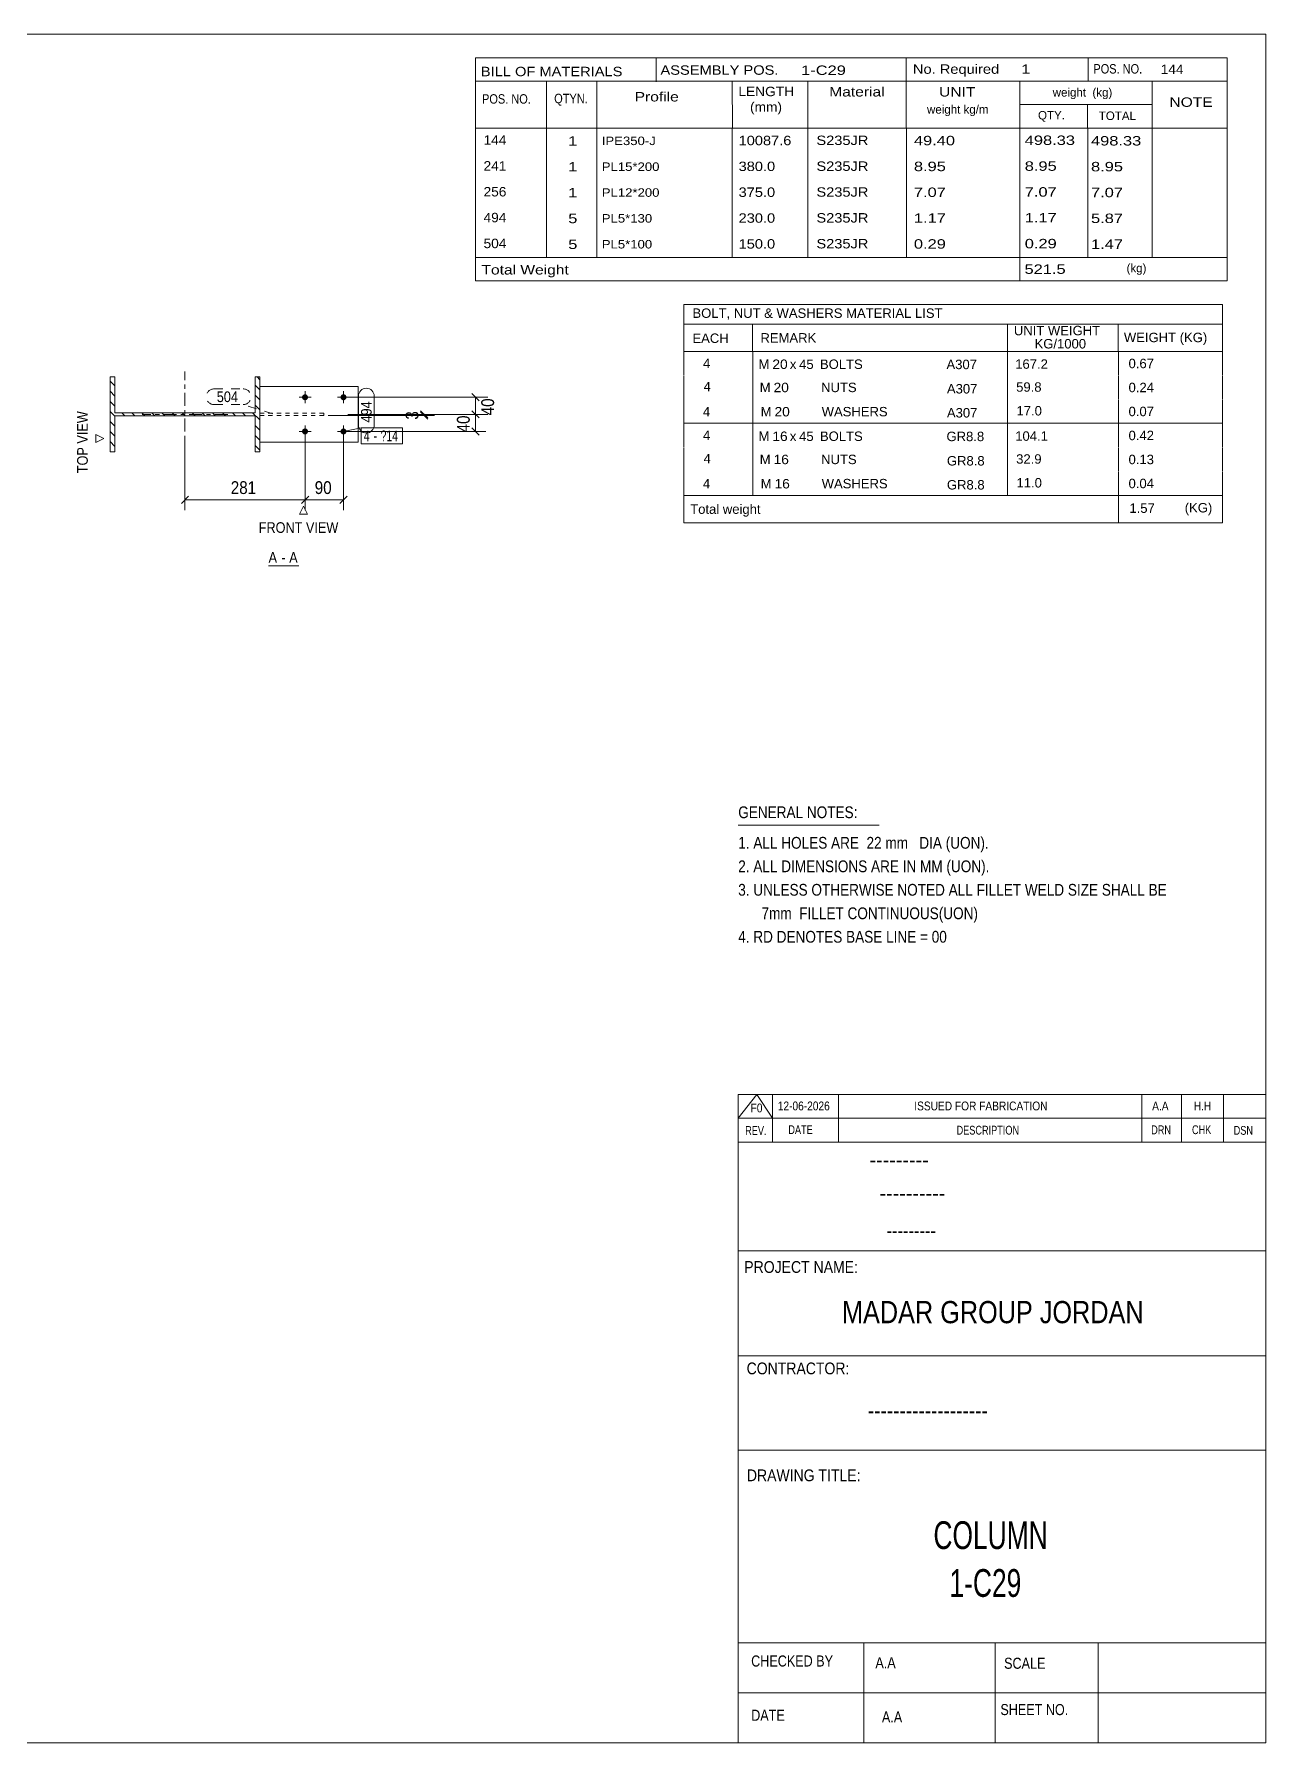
# Model space of a CAD drawing. Header units: millimetres. Extents: x 2 to 579, y 1 to 405.
# Drawn here: x 290.7 to 579, y 5 to 405 of the extents above; entities that cross this region are included whole.
import ezdxf

# ---------------------------------------------------------------- set-up
doc = ezdxf.new("R2010")
doc.units = ezdxf.units.MM
for name, pattern in [('XKITLINE00', [0]), ('XKITLINE01', [4, 1, -1, 1, -1]), ('XKITLINE02', [4, 2, -2]), ('XKITLINE03', [6, 3, -1, 1, -1])]:
    doc.linetypes.add(name, pattern=pattern)
for name, color, linetype, lineweight in [('Bolt', 3, 'Continuous', 0), ('BoltMark', 7, 'Continuous', 0), ('Dimensions', 7, 'Continuous', 0), ('DrawingSheet', 5, 'Continuous', 0), ('OtherObjectType', 7, 'Continuous', 0), ('Part', 2, 'Continuous', 0), ('PartMark', 7, 'Continuous', 0)]:
    doc.layers.add(name, color=color, linetype=linetype, lineweight=lineweight)
doc.styles.add('@ARIAL_UNICODE_MS_BOLD', font='ARIAL.TTF')
doc.styles.add('ARIAL', font='ARIAL.TTF')
doc.styles.add('ARIAL_NARROW', font='ARIALN.TTF')
doc.styles.add('COMIC_SANS_MS_BOLD', font='COMICBD.TTF')
doc.styles.add('SWIS721_EX_BT', font='ARIAL.TTF')
doc.styles.add('SWISSE', font='ARIAL.TTF')

# ---------------------------------------------------------------- blocks, each defined once
blk = doc.blocks.new('*A1')
at = {"layer": 'Part', "color": 7, "linetype": 'XKITLINE00', "lineweight": 0}
for p, q in [((343.5, 324.11), (342.86, 324.75)), ((309.6, 322.65), (308.5, 323.75)), ((309.6, 320.29), (308.5, 321.39)), ((343.5, 321.75), (342.4, 322.85)), ((343.5, 319.4), (342.4, 320.5)), ((309.6, 317.94), (308.5, 319.04)), ((309.6, 315.58), (308.5, 316.68)), ((311.88, 315.65), (311.18, 316.35)), ((314.24, 315.65), (313.54, 316.35)), ((316.6, 315.65), (315.9, 316.35)), ((318.96, 315.65), (318.26, 316.35)), ((321.31, 315.65), (320.61, 316.35)), ((323.67, 315.65), (322.97, 316.35)), ((326.03, 315.65), (325.33, 316.35)), ((328.38, 315.65), (327.68, 316.35)), ((330.74, 315.65), (330.04, 316.35)), ((333.1, 315.65), (332.4, 316.35)), ((335.46, 315.65), (334.76, 316.35)), ((337.81, 315.65), (337.11, 316.35)), ((340.17, 315.65), (339.47, 316.35)), ((343.5, 314.68), (341.83, 316.35)), ((343.5, 317.04), (342.4, 318.14)), ((309.6, 313.22), (308.5, 314.32)), ((343.5, 312.32), (342.4, 313.42)), ((309.6, 310.86), (308.5, 311.96)), ((309.6, 308.51), (308.5, 309.61)), ((343.5, 309.97), (342.4, 311.07)), ((343.5, 307.61), (342.4, 308.71)), ((308.5, 307.25), (308.5, 307.25)), ((308.5, 307.25), (308.5, 307.25))]:
    blk.add_line(p, q, dxfattribs=at)
blk = doc.blocks.new('*A42')
at = {"layer": 'Bolt'}
for points in [[(354.06, 319.3), (354.03, 319.3), (353.99, 319.31), (353.96, 319.31), (353.93, 319.32), (353.89, 319.33), (353.86, 319.34), (353.83, 319.35), (353.8, 319.37), (353.77, 319.38), (353.74, 319.4), (353.71, 319.42), (353.68, 319.44), (353.65, 319.46), (353.63, 319.48), (353.6, 319.51), (353.58, 319.53), (353.56, 319.56), (353.53, 319.58), (353.51, 319.61), (353.5, 319.64), (353.48, 319.67), (353.46, 319.7), (353.45, 319.73), (353.44, 319.76), (353.43, 319.8), (353.42, 319.83), (353.41, 319.86), (353.4, 319.9), (353.4, 319.93), (353.4, 319.97), (353.4, 320), (353.4, 320.03), (353.4, 320.07), (353.4, 320.1), (353.41, 320.14), (353.42, 320.17), (353.43, 320.2), (353.44, 320.24), (353.45, 320.27), (353.46, 320.3), (353.48, 320.33), (353.5, 320.36), (353.51, 320.39), (353.53, 320.42), (353.56, 320.44), (353.58, 320.47), (353.6, 320.49), (353.63, 320.52), (353.65, 320.54), (353.68, 320.56), (353.71, 320.58), (353.74, 320.6), (353.77, 320.62), (353.8, 320.63), (353.83, 320.65), (353.86, 320.66), (353.89, 320.67), (353.93, 320.68), (353.96, 320.69), (353.99, 320.69), (354.03, 320.7), (354.06, 320.7), (354.1, 320.7), (354.13, 320.7), (354.17, 320.7), (354.2, 320.69), (354.23, 320.69), (354.27, 320.68), (354.3, 320.67), (354.33, 320.66), (354.36, 320.65), (354.4, 320.63), (354.43, 320.62), (354.46, 320.6), (354.49, 320.58), (354.51, 320.56), (354.54, 320.54), (354.57, 320.52), (354.59, 320.49), (354.62, 320.47), (354.64, 320.44), (354.66, 320.42), (354.68, 320.39), (354.7, 320.36), (354.71, 320.33), (354.73, 320.3), (354.74, 320.27), (354.76, 320.24), (354.77, 320.2), (354.78, 320.17), (354.78, 320.14), (354.79, 320.1), (354.79, 320.07), (354.8, 320.03), (354.8, 320), (354.8, 319.97), (354.79, 319.93), (354.79, 319.9), (354.78, 319.86), (354.78, 319.83), (354.77, 319.8), (354.76, 319.76), (354.74, 319.73), (354.73, 319.7), (354.71, 319.67), (354.7, 319.64), (354.68, 319.61), (354.66, 319.58), (354.64, 319.56), (354.62, 319.53), (354.59, 319.51), (354.57, 319.48), (354.54, 319.46), (354.51, 319.44), (354.49, 319.42), (354.46, 319.4), (354.43, 319.38), (354.4, 319.37), (354.36, 319.35), (354.33, 319.34), (354.3, 319.33), (354.27, 319.32), (354.23, 319.31), (354.2, 319.31), (354.17, 319.3), (354.13, 319.3), (354.1, 319.3)], [(363.06, 319.3), (363.03, 319.3), (362.99, 319.31), (362.96, 319.31), (362.93, 319.32), (362.89, 319.33), (362.86, 319.34), (362.83, 319.35), (362.8, 319.37), (362.77, 319.38), (362.74, 319.4), (362.71, 319.42), (362.68, 319.44), (362.65, 319.46), (362.63, 319.48), (362.6, 319.51), (362.58, 319.53), (362.56, 319.56), (362.53, 319.58), (362.51, 319.61), (362.5, 319.64), (362.48, 319.67), (362.46, 319.7), (362.45, 319.73), (362.44, 319.76), (362.43, 319.8), (362.42, 319.83), (362.41, 319.86), (362.4, 319.9), (362.4, 319.93), (362.4, 319.97), (362.4, 320), (362.4, 320.03), (362.4, 320.07), (362.4, 320.1), (362.41, 320.14), (362.42, 320.17), (362.43, 320.2), (362.44, 320.24), (362.45, 320.27), (362.46, 320.3), (362.48, 320.33), (362.5, 320.36), (362.51, 320.39), (362.53, 320.42), (362.56, 320.44), (362.58, 320.47), (362.6, 320.49), (362.63, 320.52), (362.65, 320.54), (362.68, 320.56), (362.71, 320.58), (362.74, 320.6), (362.77, 320.62), (362.8, 320.63), (362.83, 320.65), (362.86, 320.66), (362.89, 320.67), (362.93, 320.68), (362.96, 320.69), (362.99, 320.69), (363.03, 320.7), (363.06, 320.7), (363.1, 320.7), (363.13, 320.7), (363.17, 320.7), (363.2, 320.69), (363.23, 320.69), (363.27, 320.68), (363.3, 320.67), (363.33, 320.66), (363.36, 320.65), (363.4, 320.63), (363.43, 320.62), (363.46, 320.6), (363.49, 320.58), (363.51, 320.56), (363.54, 320.54), (363.57, 320.52), (363.59, 320.49), (363.62, 320.47), (363.64, 320.44), (363.66, 320.42), (363.68, 320.39), (363.7, 320.36), (363.71, 320.33), (363.73, 320.3), (363.74, 320.27), (363.76, 320.24), (363.77, 320.2), (363.78, 320.17), (363.78, 320.14), (363.79, 320.1), (363.79, 320.07), (363.8, 320.03), (363.8, 320), (363.8, 319.97), (363.79, 319.93), (363.79, 319.9), (363.78, 319.86), (363.78, 319.83), (363.77, 319.8), (363.76, 319.76), (363.74, 319.73), (363.73, 319.7), (363.71, 319.67), (363.7, 319.64), (363.68, 319.61), (363.66, 319.58), (363.64, 319.56), (363.62, 319.53), (363.59, 319.51), (363.57, 319.48), (363.54, 319.46), (363.51, 319.44), (363.49, 319.42), (363.46, 319.4), (363.43, 319.38), (363.4, 319.37), (363.36, 319.35), (363.33, 319.34), (363.3, 319.33), (363.27, 319.32), (363.23, 319.31), (363.2, 319.31), (363.17, 319.3), (363.13, 319.3), (363.1, 319.3)], [(354.06, 311.3), (354.03, 311.3), (353.99, 311.31), (353.96, 311.31), (353.93, 311.32), (353.89, 311.33), (353.86, 311.34), (353.83, 311.35), (353.8, 311.37), (353.77, 311.38), (353.74, 311.4), (353.71, 311.42), (353.68, 311.44), (353.65, 311.46), (353.63, 311.48), (353.6, 311.51), (353.58, 311.53), (353.56, 311.56), (353.53, 311.58), (353.51, 311.61), (353.5, 311.64), (353.48, 311.67), (353.46, 311.7), (353.45, 311.73), (353.44, 311.76), (353.43, 311.8), (353.42, 311.83), (353.41, 311.86), (353.4, 311.9), (353.4, 311.93), (353.4, 311.97), (353.4, 312), (353.4, 312.03), (353.4, 312.07), (353.4, 312.1), (353.41, 312.14), (353.42, 312.17), (353.43, 312.2), (353.44, 312.24), (353.45, 312.27), (353.46, 312.3), (353.48, 312.33), (353.5, 312.36), (353.51, 312.39), (353.53, 312.42), (353.56, 312.44), (353.58, 312.47), (353.6, 312.49), (353.63, 312.52), (353.65, 312.54), (353.68, 312.56), (353.71, 312.58), (353.74, 312.6), (353.77, 312.62), (353.8, 312.63), (353.83, 312.65), (353.86, 312.66), (353.89, 312.67), (353.93, 312.68), (353.96, 312.69), (353.99, 312.69), (354.03, 312.7), (354.06, 312.7), (354.1, 312.7), (354.13, 312.7), (354.17, 312.7), (354.2, 312.69), (354.23, 312.69), (354.27, 312.68), (354.3, 312.67), (354.33, 312.66), (354.36, 312.65), (354.4, 312.63), (354.43, 312.62), (354.46, 312.6), (354.49, 312.58), (354.51, 312.56), (354.54, 312.54), (354.57, 312.52), (354.59, 312.49), (354.62, 312.47), (354.64, 312.44), (354.66, 312.42), (354.68, 312.39), (354.7, 312.36), (354.71, 312.33), (354.73, 312.3), (354.74, 312.27), (354.76, 312.24), (354.77, 312.2), (354.78, 312.17), (354.78, 312.14), (354.79, 312.1), (354.79, 312.07), (354.8, 312.03), (354.8, 312), (354.8, 311.97), (354.79, 311.93), (354.79, 311.9), (354.78, 311.86), (354.78, 311.83), (354.77, 311.8), (354.76, 311.76), (354.74, 311.73), (354.73, 311.7), (354.71, 311.67), (354.7, 311.64), (354.68, 311.61), (354.66, 311.58), (354.64, 311.56), (354.62, 311.53), (354.59, 311.51), (354.57, 311.48), (354.54, 311.46), (354.51, 311.44), (354.49, 311.42), (354.46, 311.4), (354.43, 311.38), (354.4, 311.37), (354.36, 311.35), (354.33, 311.34), (354.3, 311.33), (354.27, 311.32), (354.23, 311.31), (354.2, 311.31), (354.17, 311.3), (354.13, 311.3), (354.1, 311.3)], [(363.06, 311.3), (363.03, 311.3), (362.99, 311.31), (362.96, 311.31), (362.93, 311.32), (362.89, 311.33), (362.86, 311.34), (362.83, 311.35), (362.8, 311.37), (362.77, 311.38), (362.74, 311.4), (362.71, 311.42), (362.68, 311.44), (362.65, 311.46), (362.63, 311.48), (362.6, 311.51), (362.58, 311.53), (362.56, 311.56), (362.53, 311.58), (362.51, 311.61), (362.5, 311.64), (362.48, 311.67), (362.46, 311.7), (362.45, 311.73), (362.44, 311.76), (362.43, 311.8), (362.42, 311.83), (362.41, 311.86), (362.4, 311.9), (362.4, 311.93), (362.4, 311.97), (362.4, 312), (362.4, 312.03), (362.4, 312.07), (362.4, 312.1), (362.41, 312.14), (362.42, 312.17), (362.43, 312.2), (362.44, 312.24), (362.45, 312.27), (362.46, 312.3), (362.48, 312.33), (362.5, 312.36), (362.51, 312.39), (362.53, 312.42), (362.56, 312.44), (362.58, 312.47), (362.6, 312.49), (362.63, 312.52), (362.65, 312.54), (362.68, 312.56), (362.71, 312.58), (362.74, 312.6), (362.77, 312.62), (362.8, 312.63), (362.83, 312.65), (362.86, 312.66), (362.89, 312.67), (362.93, 312.68), (362.96, 312.69), (362.99, 312.69), (363.03, 312.7), (363.06, 312.7), (363.1, 312.7), (363.13, 312.7), (363.17, 312.7), (363.2, 312.69), (363.23, 312.69), (363.27, 312.68), (363.3, 312.67), (363.33, 312.66), (363.36, 312.65), (363.4, 312.63), (363.43, 312.62), (363.46, 312.6), (363.49, 312.58), (363.51, 312.56), (363.54, 312.54), (363.57, 312.52), (363.59, 312.49), (363.62, 312.47), (363.64, 312.44), (363.66, 312.42), (363.68, 312.39), (363.7, 312.36), (363.71, 312.33), (363.73, 312.3), (363.74, 312.27), (363.76, 312.24), (363.77, 312.2), (363.78, 312.17), (363.78, 312.14), (363.79, 312.1), (363.79, 312.07), (363.8, 312.03), (363.8, 312), (363.8, 311.97), (363.79, 311.93), (363.79, 311.9), (363.78, 311.86), (363.78, 311.83), (363.77, 311.8), (363.76, 311.76), (363.74, 311.73), (363.73, 311.7), (363.71, 311.67), (363.7, 311.64), (363.68, 311.61), (363.66, 311.58), (363.64, 311.56), (363.62, 311.53), (363.59, 311.51), (363.57, 311.48), (363.54, 311.46), (363.51, 311.44), (363.49, 311.42), (363.46, 311.4), (363.43, 311.38), (363.4, 311.37), (363.36, 311.35), (363.33, 311.34), (363.3, 311.33), (363.27, 311.32), (363.23, 311.31), (363.2, 311.31), (363.17, 311.3), (363.13, 311.3), (363.1, 311.3)]]:
    blk.add_hatch(color=3, dxfattribs=at).paths.add_polyline_path(points, flags=17)
at = {"layer": 'Bolt', "color": 3, "linetype": 'XKITLINE00', "lineweight": 0}
for p, q in [((355.5, 320), (352.7, 320)), ((354.1, 318.6), (354.1, 321.4)), ((364.5, 320), (361.7, 320)), ((363.1, 318.6), (363.1, 321.4)), ((355.5, 312), (352.7, 312)), ((354.1, 310.6), (354.1, 313.4)), ((364.5, 312), (361.7, 312)), ((363.1, 310.6), (363.1, 313.4))]:
    blk.add_line(p, q, dxfattribs=at)
blk = doc.blocks.new('*A43')
at = {"layer": 'Part', "color": 2, "linetype": 'XKITLINE00', "lineweight": 0}
for p, q in [((308.5, 307.25), (308.5, 324.75)), ((308.5, 324.75), (309.6, 324.75)), ((309.6, 324.75), (309.6, 316.35)), ((342.4, 316.35), (342.4, 324.75)), ((342.4, 324.75), (343.5, 324.75)), ((343.5, 324.75), (343.5, 307.25)), ((309.6, 316.35), (342.4, 316.35)), ((342.4, 315.65), (309.6, 315.65)), ((309.6, 315.65), (309.6, 307.25)), ((342.4, 307.25), (342.4, 315.65)), ((309.6, 307.25), (308.5, 307.25)), ((343.5, 307.25), (342.4, 307.25))]:
    blk.add_line(p, q, dxfattribs=at)
at = {"layer": 'Part', "color": 7, "linetype": 'XKITLINE03', "lineweight": 0}
for p, q in [((326, 306), (326, 326)), ((336, 316), (316, 316))]:
    blk.add_line(p, q, dxfattribs=at)
blk = doc.blocks.new('*A44')
at = {"layer": 'Part', "color": 2, "linetype": 'XKITLINE00', "lineweight": 0}
for p, q in [((366.5, 322.5), (343.5, 322.5)), ((366.5, 309.5), (366.5, 322.5)), ((343.5, 309.5), (366.5, 309.5))]:
    blk.add_line(p, q, dxfattribs=at)
at = {"layer": 'Part', "color": 7, "linetype": 'XKITLINE01', "lineweight": 0}
blk.add_line((343.5, 322.5), (343.5, 309.5), dxfattribs=at)
blk = doc.blocks.new('*A45')
at = {"layer": 'Part', "color": 7, "linetype": 'XKITLINE01', "lineweight": 0}
for p, q in [((358.5, 316.25), (343.5, 316.25)), ((343.5, 316.25), (343.5, 315.75)), ((358.5, 315.75), (358.5, 316.25)), ((343.5, 315.75), (358.5, 315.75))]:
    blk.add_line(p, q, dxfattribs=at)
blk = doc.blocks.new('*A46')
at = {"layer": 'DrawingSheet', "color": 5, "linetype": 'XKITLINE00', "lineweight": 0}
for p, q in [((579, 405), (5, 405)), ((5, 405), (5, 5)), ((579, 5), (579, 405)), ((5, 5), (579, 5))]:
    blk.add_line(p, q, dxfattribs=at)
at = {"layer": 'DrawingSheet', "color": 5, "style": 'ARIAL', "width": 0.85}
blk.add_text('Tekla structures', height=2, rotation=90, dxfattribs=at).set_placement((4.5, 5.5))
blk = doc.blocks.new('*A47')
at = {"layer": 'OtherObjectType', "color": 7, "linetype": 'XKITLINE00', "lineweight": 0}
for p, q in [((442.76, 341.75), (442.75, 330.75)), ((442.76, 341.75), (568.88, 341.75)), ((568.88, 341.75), (568.88, 330.75)), ((442.75, 337.1), (568.88, 337.1)), ((458.87, 337.11), (458.87, 330.75)), ((518.57, 337.11), (518.57, 330.75)), ((544.47, 337.09), (544.47, 330.75)), ((442.76, 330.72), (442.76, 325.22)), ((442.77, 330.75), (568.88, 330.75)), ((458.92, 330.75), (458.92, 325.13)), ((518.57, 330.75), (518.57, 325.13)), ((544.5, 330.75), (544.5, 325.25)), ((568.88, 330.75), (568.88, 325.25)), ((442.79, 325.13), (442.79, 319.52)), ((458.95, 325.13), (458.95, 319.51)), ((518.57, 325.13), (518.57, 319.51)), ((544.5, 325.13), (544.5, 319.63)), ((568.88, 325.13), (568.88, 319.63)), ((442.79, 319.5), (442.79, 313.93)), ((458.95, 319.51), (458.95, 313.89)), ((518.57, 319.51), (518.57, 313.89)), ((544.5, 319.51), (544.5, 313.9)), ((568.88, 319.51), (568.88, 313.9)), ((568.88, 313.9), (442.75, 313.93)), ((442.76, 313.86), (442.76, 308.36)), ((458.92, 313.89), (458.92, 308.27)), ((518.57, 313.89), (518.57, 308.27)), ((544.5, 313.89), (544.5, 308.39)), ((568.88, 313.89), (568.88, 308.39)), ((442.79, 308.27), (442.79, 302.66)), ((458.95, 308.27), (458.95, 302.66)), ((518.57, 308.27), (518.57, 302.66)), ((544.5, 308.27), (544.5, 302.77)), ((568.88, 308.27), (568.88, 302.77)), ((442.79, 302.64), (442.79, 297.07)), ((458.95, 302.65), (458.95, 297.04)), ((518.57, 302.66), (518.57, 297.04)), ((544.5, 302.65), (544.5, 297.05)), ((568.88, 302.65), (568.88, 297.04)), ((568.88, 297.04), (442.75, 297.07)), ((442.78, 297.04), (442.78, 290.63)), ((442.85, 297.03), (568.87, 297.04)), ((544.5, 297), (544.5, 290.59)), ((568.87, 297.01), (568.87, 290.59)), ((442.77, 290.59), (568.87, 290.59))]:
    blk.add_line(p, q, dxfattribs=at)
at = {"layer": 'OtherObjectType', "color": 7, "style": 'ARIAL_NARROW'}
for s, width, p in [('BOLT, NUT & WASHERS MATERIAL LIST', 1.211571, (444.79, 338.59)), ('UNIT WEIGHT', 1.211571, (520.03, 334.52)), ('EACH', 1.211571, (444.78, 332.72)), ('REMARK', 1.211571, (460.7, 332.81)), (' KG/1000', 1.211571, (524.02, 331.43)), ('WEIGHT (KG)', 1.211571, (545.78, 332.9)), ('4', 1.211571, (447.26, 326.85)), ('M', 1.211571, (460.26, 326.65)), ('20', 1.275, (463.5, 326.63)), ('x', 1.211571, (467.58, 326.63)), ('45', 1.211571, (469.76, 326.62)), ('BOLTS', 1.211571, (474.63, 326.64)), ('A307', 1.211571, (504.25, 326.59)), ('167.2', 1.211571, (520.34, 326.68)), ('0.67', 1.211571, (546.87, 326.81)), ('4', 1.211571, (447.4, 321.41)), ('M', 1.211571, (460.54, 321.21)), ('20', 1.275, (463.78, 321.19)), ('NUTS', 1.211571, (474.91, 321.21)), ('A307', 1.211571, (504.35, 320.89)), ('59.8', 1.211571, (520.56, 321.3)), ('0.24', 1.211571, (546.87, 321.19)), ('4', 1.211571, (447.24, 315.54)), ('M', 1.211571, (460.76, 315.54)), ('20', 1.275, (464, 315.52)), ('WASHERS', 1.211571, (475.04, 315.53)), ('A307', 1.211571, (504.35, 315.27)), ('17.0', 1.211571, (520.64, 315.74)), ('0.07', 1.211571, (546.87, 315.58)), ('4', 1.211571, (447.26, 310)), ('16', 1.275, (463.5, 309.77)), ('BOLTS', 1.211571, (474.63, 309.78)), ('104.1', 1.211571, (520.34, 309.82)), ('0.42', 1.211571, (546.87, 309.96)), ('M', 1.211571, (460.26, 309.79)), ('x', 1.211571, (467.58, 309.77)), ('45', 1.211571, (469.76, 309.76)), ('GR8.8', 1.211571, (504.25, 309.73)), ('4', 1.211571, (447.4, 304.55)), ('M', 1.211571, (460.54, 304.36)), ('16', 1.275, (463.78, 304.34)), ('NUTS', 1.211571, (474.91, 304.35)), ('GR8.8', 1.211571, (504.35, 304.03)), ('32.9', 1.211571, (520.56, 304.45)), ('0.13', 1.211571, (546.87, 304.34)), ('4', 1.211571, (447.24, 298.68)), ('M', 1.211571, (460.76, 298.68)), ('16', 1.275, (464, 298.66)), ('WASHERS', 1.211571, (475.04, 298.68)), ('GR8.8', 1.211571, (504.35, 298.41)), ('11.0', 1.211571, (520.64, 298.88)), ('0.04', 1.211571, (546.87, 298.72)), ('Total weight', 1.211571, (444.26, 292.71)), ('1.57', 1.211571, (547.07, 292.94)), ('(KG)', 1.211571, (560.02, 293.04))]:
    blk.add_text(s, height=2.2, dxfattribs=dict(at, width=width)).set_placement(p)
blk = doc.blocks.new('*A48')
at = {"layer": 'OtherObjectType', "color": 7, "linetype": 'XKITLINE00', "lineweight": 0}
blk.add_line((455.5, 219.82), (488.5, 219.82), dxfattribs=at)
at = {"layer": 'OtherObjectType', "color": 7, "style": 'ARIAL_NARROW', "width": 1.008832}
for s, p in [('GENERAL NOTES:', (455.5, 221.47)), ('1. ALL HOLES ARE  22 mm   DIA (UON).', (455.5, 214.32)), ('2. ALL DIMENSIONS ARE IN MM (UON).', (455.5, 208.82)), ('3. UNLESS OTHERWISE NOTED ALL FILLET WELD SIZE SHALL BE', (455.5, 203.32)), ('7mm  FILLET CONTINUOUS(UON)', (460.95, 197.82)), ('4. RD DENOTES BASE LINE = 00', (455.5, 192.32))]:
    blk.add_text(s, height=2.75, dxfattribs=at).set_placement(p)
blk = doc.blocks.new('*A49')
at = {"layer": 'OtherObjectType', "color": 7, "linetype": 'XKITLINE00', "lineweight": 0}
for p, q in [((455.5, 156.76), (579, 156.76)), ((455.5, 151.21), (459.82, 156.76)), ((455.5, 151.21), (455.5, 156.76)), ((459.82, 156.76), (463.53, 151.21)), ((463.53, 151.21), (463.53, 156.76)), ((478.97, 151.21), (478.97, 156.76)), ((549.98, 151.21), (549.98, 156.76)), ((559.24, 151.21), (559.24, 156.76)), ((569.12, 151.21), (569.12, 156.76)), ((579, 151.21), (579, 156.76)), ((455.5, 151.21), (579, 151.21)), ((455.5, 145.65), (455.5, 151.21)), ((459.21, 151.21), (579, 151.21)), ((463.53, 145.65), (463.53, 151.21)), ((478.97, 145.65), (478.97, 151.21)), ((549.98, 145.65), (549.98, 151.21)), ((559.24, 145.65), (559.24, 151.21)), ((569.12, 145.65), (569.12, 151.21)), ((579, 145.65), (579, 151.21))]:
    blk.add_line(p, q, dxfattribs=at)
at = {"layer": 'OtherObjectType', "color": 7, "style": 'ARIAL_NARROW'}
for s, height, width, p in [('F0', 2.058, 1.008832, (458.4, 152.59)), ('12-06-2026', 2.058, 1.008832, (464.76, 153.06)), ('ISSUED FOR FABRICATION', 2.0583, 1.008832, (496.71, 153.06)), ('A.A', 2.058, 1.008832, (552.4, 153.06)), ('H.H', 2.058, 1.008832, (562.13, 153.06)), ('REV.', 2.058, 0.907949, (457.13, 147.31)), ('DATE', 2.058, 0.907949, (467.23, 147.5)), ('DESCRIPTION', 2.0583, 0.907949, (506.61, 147.39)), ('DRN', 2.058, 0.907949, (552.17, 147.47)), ('CHK', 2.058, 0.907949, (561.72, 147.5)), ('DSN', 2.058, 0.907949, (571.47, 147.35))]:
    blk.add_text(s, height=height, dxfattribs=dict(at, width=width)).set_placement(p)
blk = doc.blocks.new('*A51')
at = {"layer": 'OtherObjectType', "color": 2, "linetype": 'XKITLINE00', "lineweight": 0}
for p, q in [((455.5, 145.65), (579, 145.65)), ((455.5, 5), (455.5, 145.64)), ((578.98, 145.64), (579, 5)), ((579, 120.14), (455.5, 120.14)), ((455.5, 95.63), (579, 95.63)), ((579, 73.49), (455.5, 73.49)), ((579, 28.4), (455.5, 28.4)), ((484.94, 28.4), (484.94, 5)), ((515.62, 5), (515.62, 28.4)), ((539.75, 5), (539.75, 28.4)), ((579, 16.7), (455.5, 16.7)), ((579, 5), (455.5, 5))]:
    blk.add_line(p, q, dxfattribs=at)
at = {"layer": 'OtherObjectType', "color": 4, "style": '@ARIAL_UNICODE_MS_BOLD', "width": 0.85}
blk.add_text('---------', height=3.9, dxfattribs=at).set_placement((486.23, 139.59))
at = {"layer": 'OtherObjectType', "color": 7, "style": 'ARIAL', "width": 0.85}
for s, height, p in [('----------', 3.9, (488.56, 131.77)), ('---------', 3.25, (490.21, 123.31))]:
    blk.add_text(s, height=height, dxfattribs=at).set_placement(p)
at = {"layer": 'OtherObjectType', "color": 3, "width": 0.85}
for s, style, p in [('PROJECT NAME:', 'SWIS721_EX_BT', (456.92, 115.01)), ('CONTRACTOR:', 'SWISSE', (457.47, 91.27)), ('DRAWING TITLE:', 'SWIS721_EX_BT', (457.53, 66.24))]:
    blk.add_text(s, height=2.7618, dxfattribs=dict(at, style=style)).set_placement(p)
at = {"layer": 'OtherObjectType', "color": 7, "width": 0.85}
for s, height, p in [('MADAR GROUP JORDAN', 5.2, (479.79, 103.23)), ('CHECKED BY', 2.592, (458.53, 22.86)), ('A.A', 2.592, (487.61, 22.45)), ('SCALE', 2.592, (517.74, 22.33)), ('DATE', 2.592, (458.54, 10.16)), ('A.A', 2.592, (489.14, 9.76)), ('SHEET NO.', 2.592, (516.87, 11.49))]:
    blk.add_text(s, height=height, dxfattribs=at).set_placement(p)
at = {"layer": 'OtherObjectType', "color": 1}
for s, height, style, width, p in [('-------------------', 3.9, 'COMIC_SANS_MS_BOLD', 0.85, (485.87, 80.86)), ('COLUMN', 6.5, 'ARIAL', 0.68, (501.19, 50.37)), ('1-C29', 6.5, 'ARIAL', 0.68, (504.95, 39.17))]:
    blk.add_text(s, height=height, dxfattribs=dict(at, style=style, width=width)).set_placement(p)
blk = doc.blocks.new('*A52')
at = {"layer": 'OtherObjectType', "color": 7, "linetype": 'XKITLINE00', "lineweight": 0}
for p, q in [((393.98, 399.5), (569.98, 399.5)), ((393.98, 399.5), (393.98, 388.5)), ((436.26, 399.42), (436.26, 393.87)), ((494.85, 394), (494.85, 399.5)), ((537.43, 393.96), (537.43, 399.42)), ((569.98, 394), (569.98, 399.5)), ((393.98, 394), (569.98, 394)), ((410.64, 394), (410.64, 383)), ((422.4, 393.98), (422.4, 383.03)), ((454.12, 393.99), (454.13, 383)), ((471.78, 393.98), (471.78, 383)), ((494.85, 393.98), (494.85, 383)), ((521.43, 394), (521.43, 383)), ((552.42, 394), (552.42, 383)), ((569.98, 394), (569.98, 388.5)), ((393.98, 388.5), (393.98, 383)), ((521.45, 388.52), (552.45, 388.52)), ((537.28, 388.52), (537.28, 383)), ((569.98, 388.5), (569.98, 383)), ((393.98, 383), (569.98, 383)), ((393.98, 383), (393.98, 376.95)), ((410.63, 383), (410.63, 376.95)), ((422.44, 382.99), (422.44, 376.95)), ((454.12, 383), (454.11, 376.95)), ((471.79, 383), (471.79, 376.95)), ((494.87, 383), (494.87, 376.95)), ((521.44, 383), (521.44, 376.95)), ((537.33, 382.95), (537.33, 376.95)), ((552.43, 383), (552.43, 376.95)), ((569.98, 383), (569.98, 376.95)), ((393.98, 376.95), (393.98, 370.9)), ((410.63, 376.95), (410.63, 370.9)), ((422.44, 376.94), (422.44, 370.9)), ((454.12, 376.95), (454.11, 370.9)), ((471.79, 376.95), (471.79, 370.9)), ((494.87, 376.95), (494.87, 370.9)), ((521.44, 376.95), (521.44, 370.9)), ((537.33, 376.9), (537.33, 370.9)), ((552.43, 376.95), (552.43, 370.9)), ((569.98, 376.95), (569.98, 370.9)), ((393.98, 370.9), (393.98, 364.85)), ((410.63, 370.9), (410.63, 364.85)), ((422.44, 370.89), (422.44, 364.85)), ((454.12, 370.9), (454.11, 364.85)), ((471.79, 370.9), (471.79, 364.85)), ((494.87, 370.9), (494.87, 364.85)), ((521.44, 370.9), (521.44, 364.85)), ((537.33, 370.85), (537.33, 364.85)), ((552.43, 370.9), (552.43, 364.85)), ((569.98, 370.9), (569.98, 364.85)), ((393.98, 364.85), (393.98, 358.8)), ((410.63, 364.85), (410.63, 358.8)), ((422.44, 364.84), (422.44, 358.8)), ((454.12, 364.85), (454.11, 358.8)), ((471.79, 364.85), (471.79, 358.8)), ((494.87, 364.85), (494.87, 358.8)), ((521.44, 364.85), (521.44, 358.8)), ((537.33, 364.8), (537.33, 358.8)), ((552.43, 364.85), (552.43, 358.8)), ((569.98, 364.85), (569.98, 358.8)), ((393.98, 358.8), (393.98, 352.75)), ((410.63, 358.8), (410.63, 352.75)), ((422.44, 358.79), (422.44, 352.75)), ((454.12, 358.8), (454.11, 352.75)), ((471.79, 358.8), (471.79, 352.75)), ((494.87, 358.8), (494.87, 352.75)), ((521.44, 358.8), (521.44, 352.75)), ((537.33, 358.75), (537.33, 352.75)), ((552.43, 358.8), (552.43, 352.75)), ((569.98, 358.8), (569.98, 352.75)), ((393.98, 352.75), (569.98, 352.75)), ((393.98, 352.75), (393.98, 347.25)), ((521.44, 352.75), (521.44, 347.25)), ((569.98, 352.75), (569.98, 347.25)), ((393.98, 347.25), (569.98, 347.25))]:
    blk.add_line(p, q, dxfattribs=at)
at = {"layer": 'OtherObjectType', "color": 7, "style": 'ARIAL_NARROW'}
for s, height, width, p in [('BILL OF MATERIALS', 2.2, 1.36, (395.25, 395.16)), ('ASSEMBLY POS.', 2.2, 1.36, (437.3, 395.5)), ('1-C29', 2.2, 1.525501, (470.23, 395.46)), ('No. Required', 2.2, 1.36, (496.39, 395.72)), ('1', 2.2, 1.525501, (521.75, 395.72)), ('POS. NO.', 2.2, 1.02, (538.63, 395.79)), ('144', 2.2, 1.270501, (554.4, 395.69)), ('LENGTH', 2.2, 1.275, (455.54, 390.49)), ('Material', 2.2, 1.445, (476.81, 390.41)), ('UNIT', 2.2, 1.445, (502.52, 390.4)), ('weight  (kg)', 1.98, 1.19, (529.11, 390.39)), ('POS. NO.', 2.2, 1.02, (395.53, 388.74)), ('QTYN.', 2.2, 1.02, (412.42, 388.84)), ('Profile', 2.2, 1.445, (431.26, 389.25)), ('(mm)', 2.2, 1.275, (458.26, 386.86)), ('weight kg/m', 1.98, 1.19, (499.69, 386.4)), ('NOTE', 2.2, 1.445, (556.44, 387.99)), ('QTY.', 1.98, 1.19, (525.68, 385.03)), ('TOTAL', 1.98, 1.19, (539.9, 384.91)), ('144', 2.2, 1.270501, (395.89, 379.12)), ('1', 2.2, 1.525501, (415.71, 378.91)), ('IPE350-J', 1.98, 1.355501, (423.56, 379.04)), ('10087.6', 2.2, 1.355501, (455.59, 379.01)), ('S235JR', 2.2, 1.355501, (473.81, 379.05)), ('49.40', 2.2, 1.525501, (496.62, 378.99)), ('498.33', 2.2, 1.525501, (522.57, 379.07)), ('498.33', 2.2, 1.525501, (538.08, 378.94)), ('241', 2.2, 1.270501, (395.89, 373.07)), ('1', 2.2, 1.525501, (415.71, 372.86)), ('PL15*200', 1.98, 1.355501, (423.56, 372.99)), ('380.0', 2.2, 1.355501, (455.59, 372.96)), ('S235JR', 2.2, 1.355501, (473.81, 373)), ('8.95', 2.2, 1.525501, (496.62, 372.94)), ('8.95', 2.2, 1.525501, (522.57, 373.02)), ('8.95', 2.2, 1.525501, (538.08, 372.89)), ('256', 2.2, 1.270501, (395.89, 367.02)), ('1', 2.2, 1.525501, (415.71, 366.81)), ('PL12*200', 1.98, 1.355501, (423.56, 366.94)), ('375.0', 2.2, 1.355501, (455.59, 366.91)), ('S235JR', 2.2, 1.355501, (473.81, 366.95)), ('7.07', 2.2, 1.525501, (496.62, 366.89)), ('7.07', 2.2, 1.525501, (522.57, 366.97)), ('7.07', 2.2, 1.525501, (538.08, 366.84)), ('494', 2.2, 1.270501, (395.89, 360.97)), ('5', 2.2, 1.525501, (415.71, 360.76)), ('PL5*130', 1.98, 1.355501, (423.56, 360.89)), ('230.0', 2.2, 1.355501, (455.59, 360.86)), ('S235JR', 2.2, 1.355501, (473.81, 360.9)), ('1.17', 2.2, 1.525501, (496.62, 360.84)), ('1.17', 2.2, 1.525501, (522.57, 360.92)), ('5.87', 2.2, 1.525501, (538.08, 360.79)), ('504', 2.2, 1.270501, (395.89, 354.92)), ('5', 2.2, 1.525501, (415.71, 354.71)), ('PL5*100', 1.98, 1.355501, (423.56, 354.84)), ('150.0', 2.2, 1.355501, (455.59, 354.81)), ('S235JR', 2.2, 1.355501, (473.81, 354.85)), ('0.29', 2.2, 1.525501, (496.62, 354.79)), ('0.29', 2.2, 1.525501, (522.57, 354.87)), ('1.47', 2.2, 1.525501, (538.08, 354.74)), ('Total Weight', 2.2, 1.445, (395.4, 348.74)), ('521.5', 2.2, 1.525501, (522.52, 348.89)), ('(kg)', 1.98, 1.19, (546.4, 349.26))]:
    blk.add_text(s, height=height, dxfattribs=dict(at, width=width)).set_placement(p)
blk = doc.blocks.new('*A99')
at = {"layer": 'Dimensions', "color": 7, "linetype": 'XKITLINE00', "lineweight": 0}
for p, q in [((326, 311), (326, 293.6)), ((354.1, 311), (354.1, 293.6)), ((326.85, 296.85), (325.15, 295.15)), ((326, 296), (354.1, 296)), ((354.95, 296.85), (353.25, 295.15))]:
    blk.add_line(p, q, dxfattribs=at)
at = {"layer": 'Dimensions', "color": 3}
for p in [(326, 296), (354.1, 296)]:
    blk.add_point(p, dxfattribs=at)
at = {"layer": 'Dimensions', "color": 3, "style": 'ARIAL', "width": 0.85}
blk.add_text('281', height=3, dxfattribs=at).set_placement((336.71, 297.35))
blk = doc.blocks.new('*A100')
at = {"layer": 'Dimensions', "color": 7, "linetype": 'XKITLINE00', "lineweight": 0}
for p, q in [((354.1, 311), (354.1, 293.6)), ((363.1, 311), (363.1, 293.6)), ((354.95, 296.85), (353.25, 295.15)), ((354.1, 296), (363.1, 296)), ((363.95, 296.85), (362.25, 295.15))]:
    blk.add_line(p, q, dxfattribs=at)
at = {"layer": 'Dimensions', "color": 3}
for p in [(354.1, 296), (363.1, 296)]:
    blk.add_point(p, dxfattribs=at)
at = {"layer": 'Dimensions', "color": 3, "style": 'ARIAL', "width": 0.85}
blk.add_text('90', height=3, dxfattribs=at).set_placement((356.37, 297.35))
blk = doc.blocks.new('*A101')
at = {"layer": 'Dimensions', "color": 7, "linetype": 'XKITLINE00', "lineweight": 0}
for p, q in [((364.1, 316), (396.4, 316)), ((393.15, 316.85), (394.85, 315.15)), ((394, 312), (394, 316)), ((364.1, 312), (396.4, 312)), ((393.15, 312.85), (394.85, 311.15))]:
    blk.add_line(p, q, dxfattribs=at)
at = {"layer": 'Dimensions', "color": 3}
for p in [(394, 316), (394, 312)]:
    blk.add_point(p, dxfattribs=at)
at = {"layer": 'Dimensions', "color": 3, "style": 'ARIAL', "width": 0.85}
blk.add_text('40', height=3, rotation=90.0002, dxfattribs=at).set_placement((392.65, 311.77))
blk = doc.blocks.new('*A102')
at = {"layer": 'Dimensions', "color": 7, "linetype": 'XKITLINE00', "lineweight": 0}
for p, q in [((364.1, 320), (396.85, 320)), ((393.15, 320.85), (394.85, 319.15)), ((394, 316), (394, 320)), ((364.1, 316), (396.85, 316)), ((393.15, 316.85), (394.85, 315.15))]:
    blk.add_line(p, q, dxfattribs=at)
at = {"layer": 'Dimensions', "color": 3}
for p in [(394, 320), (394, 316)]:
    blk.add_point(p, dxfattribs=at)
at = {"layer": 'Dimensions', "color": 3, "style": 'ARIAL', "width": 0.85}
blk.add_text('40', height=3, rotation=90.0002, dxfattribs=at).set_placement((398.35, 315.77))
blk = doc.blocks.new('*A103')
at = {"layer": 'Dimensions', "color": 7, "linetype": 'XKITLINE00', "lineweight": 0}
for p, q in [((364.1, 316), (384.4, 316)), ((381.15, 316.85), (382.85, 315.15)), ((381.15, 316.6), (382.85, 314.9)), ((382, 315.75), (382, 316)), ((359.5, 315.75), (384.4, 315.75))]:
    blk.add_line(p, q, dxfattribs=at)
at = {"layer": 'Dimensions', "color": 3}
for p in [(382, 316), (382, 315.75)]:
    blk.add_point(p, dxfattribs=at)
at = {"layer": 'Dimensions', "color": 3, "style": 'ARIAL', "width": 0.85}
blk.add_text('3', height=3, rotation=90.0002, dxfattribs=at).set_placement((380.65, 314.76))
blk = doc.blocks.new('*A104')
at = {"layer": 'BoltMark', "color": 7, "linetype": 'XKITLINE00', "lineweight": 0}
for p, q in [((363.1, 312), (367.26, 312.81)), ((367.26, 312.81), (376.95, 312.81)), ((367.26, 309.11), (367.26, 312.81)), ((376.95, 309.11), (376.95, 312.81)), ((367.26, 309.11), (376.95, 309.11))]:
    blk.add_line(p, q, dxfattribs=at)
at = {"layer": 'BoltMark', "color": 3, "style": 'ARIAL_NARROW', "width": 0.85}
for s, p in [('4', (367.86, 309.71)), ('?14', (371.79, 309.71)), ('-', (370.13, 309.71))]:
    blk.add_text(s, height=2.5, dxfattribs=at).set_placement(p)
blk = doc.blocks.new('*A105')
at = {"layer": 'PartMark', "color": 7, "linetype": 'XKITLINE02', "lineweight": 0}
for p, q in [((332.84, 321.97), (339.6, 321.97)), ((332.84, 318.27), (339.6, 318.27)), ((346.53, 316.12), (339.6, 318.27))]:
    blk.add_line(p, q, dxfattribs=at)
for centre, start, end in [((332.84, 320.12), 90, 270), ((339.6, 320.12), 270, 90)]:
    blk.add_arc(centre, 1.85, start, end, dxfattribs=at)
at = {"layer": 'PartMark', "color": 3, "style": 'ARIAL', "width": 0.85}
blk.add_text('504', height=2.5, dxfattribs=at).set_placement((333.44, 318.87))
blk = doc.blocks.new('*A106')
at = {"layer": 'PartMark', "color": 7, "linetype": 'XKITLINE00', "lineweight": 0}
for p, q in [((366.6, 313.49), (366.6, 320.25)), ((370.3, 313.49), (370.3, 320.25))]:
    blk.add_line(p, q, dxfattribs=at)
for centre, start, end in [((368.45, 320.25), 0, 180), ((368.45, 313.49), 180, 0)]:
    blk.add_arc(centre, 1.85, start, end, dxfattribs=at)
at = {"layer": 'PartMark', "color": 3, "style": 'ARIAL', "width": 0.85}
blk.add_text('494', height=2.5, rotation=90.0002, dxfattribs=at).set_placement((369.7, 314.09))
blk = doc.blocks.new('*A107')
at = {"layer": 'OtherObjectType', "color": 7, "linetype": 'XKITLINE00', "lineweight": 0}
for p, q in [((305.12, 309.44), (305.12, 311.31)), ((305.12, 311.31), (307, 310.37)), ((307, 310.37), (305.12, 309.44)), ((307, 310.37), (307, 310.37)), ((352.78, 292.62), (353.72, 294.5)), ((354.66, 292.62), (352.78, 292.62)), ((353.72, 294.5), (354.66, 292.62)), ((353.72, 294.5), (353.72, 294.5)), ((345.57, 280.5), (352.63, 280.5))]:
    blk.add_line(p, q, dxfattribs=at)
at = {"layer": 'OtherObjectType', "color": 7, "style": 'ARIAL', "width": 0.85}
blk.add_text('TOP VIEW', height=2.5, rotation=90, dxfattribs=at).set_placement((303.25, 302.22))
for s, p in [('FRONT VIEW', (343.26, 288.25)), ('A', (345.57, 281.25)), ('-', (348.54, 281.25)), ('A', (350.4, 281.25))]:
    blk.add_text(s, height=2.5, dxfattribs=at).set_placement(p)

msp = doc.modelspace()

# ---------------------------------------------------------------- block references
at = {"lineweight": 0}
for name in ['*A46', '*A52', '*A47', '*A43', '*A1', '*A105', '*A44', '*A42', '*A102', '*A106', '*A45', '*A103', '*A101', '*A104', '*A99', '*A100', '*A48', '*A49', '*A51']:
    msp.add_blockref(name, (0, 0), dxfattribs=at)
at = {"layer": 'OtherObjectType', "lineweight": 0}
msp.add_blockref('*A107', (0, 0), dxfattribs=at)

doc.saveas('drawing.dxf')
